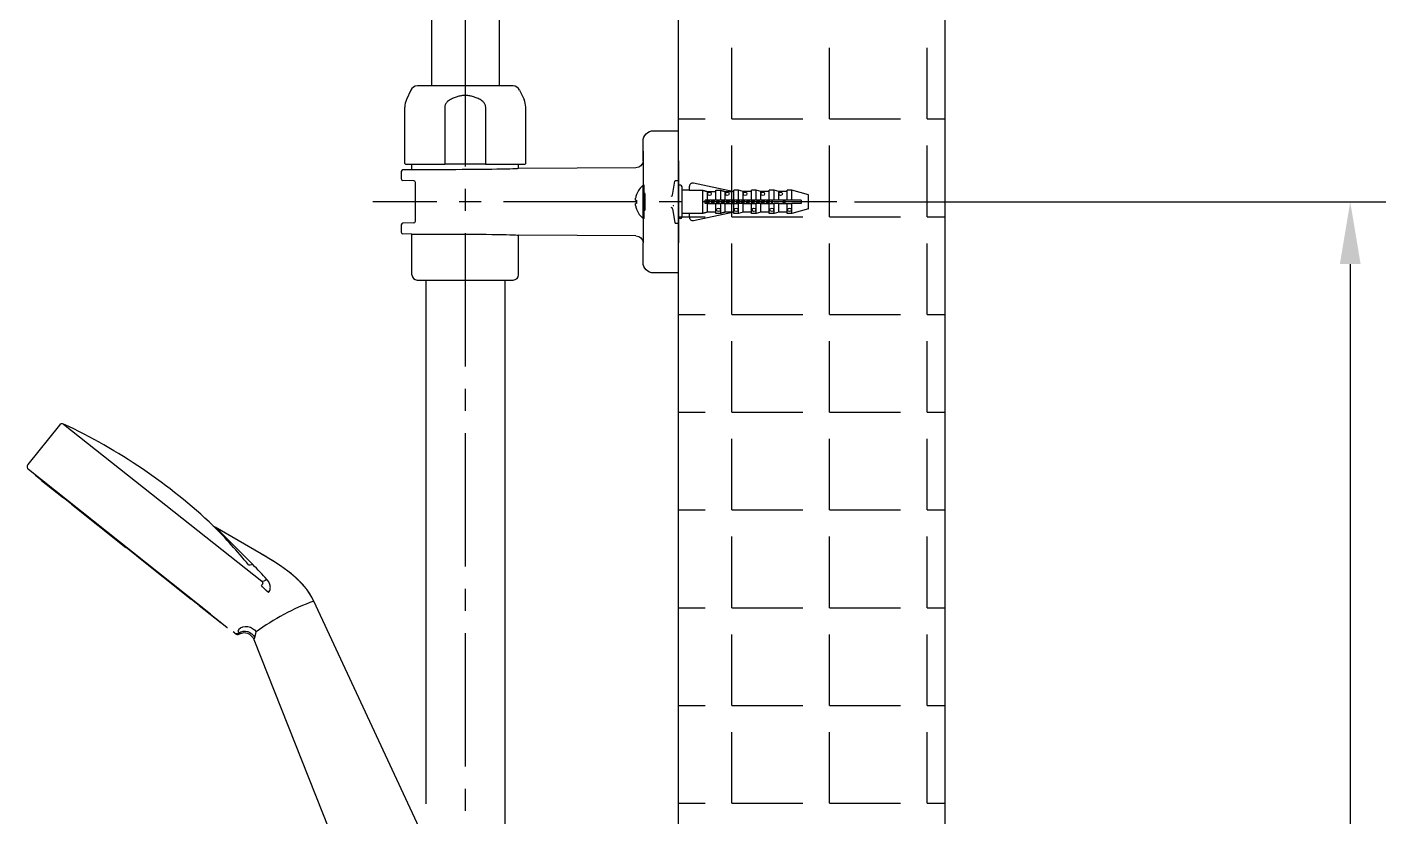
# Model space of a CAD drawing. Header units: millimetres. Extents: x 12827 to 13247, y 6457 to 7051.
# Drawn here: x 13116.8 to 13193.2, y 6700.7 to 6745.1 of the extents above; entities that cross this region are included whole.
import ezdxf

# ---------------------------------------------------------------- set-up
doc = ezdxf.new("R2010")
doc.units = ezdxf.units.MM
doc.header["$LTSCALE"] = 10
doc.linetypes.add('CENTER2', pattern=[1.125, 0.75, -0.125, 0.125, -0.125])
doc.layers.get('0').update_dxf_attribs({"color": 2})
doc.layers.add('AM_VIS', color=7, linetype='Continuous', lineweight=30)
for name, color, linetype in [('CENTER', 1, 'CENTER2'), ('DWG', 7, 'Continuous'), ('HT', 3, 'Continuous'), ('W', 7, 'Continuous')]:
    doc.layers.add(name, color=color, linetype=linetype)

# ---------------------------------------------------------------- blocks, each defined once
blk = doc.blocks.new('A$C42C36E3C')
at = {"layer": 'AM_VIS'}
for p, q in [((205.821, 222.899), (204.055, 220.672)), ((206.063, 222.955), (217.215, 214.106)), ((214.323, 212.268), (204.087, 220.391)), ((215.245, 211.511), (204.498, 220.04)), ((204.818, 219.786), (206.051, 218.808)), ((205.965, 218.901), (213.802, 212.682)), ((206.083, 218.782), (206.053, 218.806)), ((206.053, 218.806), (206.083, 218.782)), ((206.388, 218.54), (206.062, 218.799)), ((206.513, 218.441), (209.567, 216.017)), ((217.175, 215.649), (214.59, 217.152)), ((209.605, 215.987), (209.567, 216.017)), ((210.175, 215.535), (210.137, 215.565)), ((210.175, 215.535), (213.229, 213.111)), ((216.702, 215.053), (216.702, 215.053)), ((213.68, 212.753), (213.355, 213.011)), ((213.689, 212.746), (213.659, 212.77)), ((213.692, 212.744), (214.924, 211.766)), ((229.337, 193.226), (220.133, 212.997)), ((215.67, 211.2), (215.59, 211.263)), ((215.725, 211.156), (215.67, 211.2)), ((224.567, 191.172), (216.772, 210.822))]:
    blk.add_line(p, q, dxfattribs=at)
for centre, radius, start, end in [((205.978, 222.774), 0.2, 64.79271, 141.56471), ((192.205, 193.515), 32.539, 46.79538, 64.79271), ((204.211, 220.548), 0.2, 141.56471, 231.56471), ((204.523, 220.071), 0.04, 171.56459, 231.56471), ((214.893, 217.672), 0.602, 226.81439, 239.79584), ((189.489, 192.743), 34.991, 39.57448, 44.41781), ((126.46, 126.46), 126.46, 44.47165, 45.82055), ((188.793, 187.818), 38.995, 42.59905, 44.29905), ((213.733, 212.86), 0.117, 202.08504, 230.83514), ((224.587, 200.786), 12.997, 110.03926, 126.31347), ((215.27, 211.543), 0.04, 231.56471, 291.56482), ((215.849, 211.313), 0.2, 231.48236, 297.17157), ((216.644, 211.578), 0.825, 199.94485, 207.37195), ((216.214, 210.601), 0.6, 21.63947, 117.16839)]:
    blk.add_arc(centre, radius, start, end, dxfattribs=at)
at = {"layer": 'AM_VIS', "extrusion": (0, 0, -1)}
for centre, major_axis, ratio, start_param, end_param in [((217.676, 214.485), (0.47, 0.372), 0.200223, 2.111983, 3.045642), ((217.616, 213.538), (-0.451, 0.396), 0.107658, 4.676977, 5.85178), ((215.794, 211.356), (0.124, 0.157), 0.981716, 1.823476, 3.141593), ((216.265, 210.727), (-0.571, 0.183), 0.951355, 0.641266, 2.428587)]:
    blk.add_ellipse(centre, major_axis=major_axis, ratio=ratio, start_param=start_param, end_param=end_param, dxfattribs=at)
at = {"layer": 'AM_VIS'}
for points, degree, knots in [([(206.136, 218.759), (206.14, 218.758), (206.144, 218.758), (206.146, 218.757)], 1, [0, 0, 0.0499757, 0.0999514, 0.1367324, 0.1367324]), ([(220.133, 212.997), (220.11, 213.047), (220.085, 213.096), (220.059, 213.146), (220.033, 213.195), (220.005, 213.243), (219.977, 213.292), (219.949, 213.339), (219.919, 213.387), (219.889, 213.434), (219.858, 213.48), (219.826, 213.526), (219.794, 213.572), (219.761, 213.617), (219.727, 213.661), (219.693, 213.705), (219.658, 213.749), (219.623, 213.792), (219.587, 213.835), (219.551, 213.877), (219.506, 213.927), (219.461, 213.977), (219.414, 214.026), (219.367, 214.075), (219.32, 214.123), (219.272, 214.17), (219.223, 214.217), (219.174, 214.263), (219.124, 214.309), (219.073, 214.354), (219.022, 214.398), (218.971, 214.442), (218.919, 214.486), (218.867, 214.529), (218.814, 214.571), (218.761, 214.613), (218.708, 214.654), (218.654, 214.695), (218.584, 214.748), (218.513, 214.8), (218.441, 214.851), (218.37, 214.902), (218.297, 214.952), (218.224, 215.002), (218.151, 215.05), (218.077, 215.099), (218.004, 215.147), (217.929, 215.194), (217.855, 215.241), (217.78, 215.287), (217.705, 215.334), (217.63, 215.379), (217.554, 215.425), (217.478, 215.47), (217.403, 215.515), (217.327, 215.56), (217.251, 215.604), (217.175, 215.649)], 1, [0, 0, 0.27779, 0.555581, 0.833371, 1.111162, 1.388952, 1.666743, 1.944533, 2.222324, 2.500114, 2.777905, 3.055695, 3.333486, 3.611276, 3.889067, 4.166857, 4.444648, 4.722438, 5.000229, 5.278019, 5.615203, 5.952387, 6.289571, 6.626755, 6.963938, 7.301122, 7.638306, 7.97549, 8.312674, 8.649857, 8.987041, 9.324225, 9.661409, 9.998593, 10.335776, 10.67296, 11.010144, 11.347328, 11.787389, 12.227451, 12.667512, 13.107574, 13.547635, 13.987697, 14.427758, 14.86782, 15.307881, 15.747943, 16.188004, 16.628066, 17.068127, 17.508189, 17.94825, 18.388312, 18.828373, 19.268435, 19.708496, 20.148557, 20.148557]), ([(216.702, 215.053), (216.65, 215.032), (216.603, 215.019), (216.563, 215.016), (216.519, 215.012), (216.484, 215.019), (216.46, 215.036)], 3, [0, 0, 0, 0, 0.474693, 0.474693, 0.474693, 1, 1, 1, 1]), ([(217.215, 214.106), (217.222, 214.097), (217.23, 214.087), (217.236, 214.076), (217.242, 214.066), (217.247, 214.056), (217.251, 214.045), (217.255, 214.035), (217.257, 214.024), (217.258, 214.013), (217.258, 214.003), (217.258, 213.994), (217.256, 213.984), (217.253, 213.964), (217.244, 213.945), (217.233, 213.927), (217.221, 213.91), (217.206, 213.893), (217.189, 213.877)], 3, [0, 0, 0, 0, 0.127322, 0.127322, 0.127322, 0.245269, 0.245269, 0.245269, 0.366504, 0.366504, 0.366504, 0.482359, 0.482359, 0.482359, 0.740047, 0.740047, 0.740047, 1, 1, 1, 1]), ([(217.59, 213.476), (217.62, 213.512), (217.643, 213.554), (217.659, 213.598), (217.664, 213.609), (217.667, 213.621), (217.671, 213.633), (217.688, 213.695), (217.693, 213.76), (217.686, 213.823), (217.679, 213.892), (217.658, 213.962), (217.627, 214.026), (217.594, 214.093), (217.549, 214.156), (217.497, 214.213)], 3, [0, 0, 0, 0, 0.170741, 0.170741, 0.170741, 0.215742, 0.215742, 0.215742, 0.454791, 0.454791, 0.454791, 0.720701, 0.720701, 0.720701, 1, 1, 1, 1]), ([(215.94, 211.135), (215.94, 211.135), (215.94, 211.135), (215.94, 211.135), (215.933, 211.151), (215.912, 211.199)], 3, [0.4992119, 0.4992119, 0.4992119, 0.4992119, 0.5, 0.5, 1, 1, 1, 1]), ([(215.914, 211.419), (216.034, 211.539), (216.232, 211.596), (216.616, 211.533), (216.796, 211.415), (216.89, 211.259)], 3, [0, 0, 0, 0, 0.5, 0.5, 0.9999943, 0.9999943, 0.9999943, 0.9999943])]:
    blk.add_open_spline(points, degree=degree, knots=knots, dxfattribs=at)
for points in [[(220.133, 212.997), (219.574, 214.197), (218.32, 214.983), (217.175, 215.649)], [(215.913, 211.419), (215.897, 211.376), (215.883, 211.335), (215.869, 211.297)], [(216.772, 210.822), (216.772, 210.822), (216.789, 210.854), (216.811, 210.944)], [(216.811, 210.944), (216.83, 211.02), (216.857, 211.128), (216.89, 211.259)]]:
    blk.add_open_spline(points, degree=3, dxfattribs=at)

msp = doc.modelspace()

# ---------------------------------------------------------------- linework, layer by layer
msp.add_line((13151.41028, 6738.13178), (13151.41028, 6732.9643))
at = {"layer": 'AM_VIS'}
for p, q in [((13144.10545, 6741.79563), (13138.71511, 6741.79563)), ((13138.35258, 6741.56468), (13138.10397, 6741.03152)), ((13144.46797, 6741.56468), (13144.71659, 6741.03152)), ((13138.01028, 6737.43563), (13138.01028, 6740.60891)), ((13140.26136, 6740.60891), (13140.26136, 6737.43563)), ((13142.55919, 6737.43563), (13142.55919, 6740.60891)), ((13144.81028, 6737.43563), (13144.81028, 6740.60891)), ((13151.41028, 6737.58755), (13151.41028, 6738.67601)), ((13152.01019, 6739.27592), (13153.41028, 6739.27592)), ((13153.41028, 6739.18118), (13153.41028, 6739.27592)), ((13153.41028, 6737.58142), (13153.41028, 6739.18118)), ((13138.41028, 6737.0864), (13137.90853, 6737.07764)), ((13138.05028, 6737.39563), (13140.26835, 6737.39563)), ((13138.41028, 6737.0864), (13138.41028, 6737.39563)), ((13140.53588, 6737.0864), (13138.41028, 6737.0864)), ((13142.55221, 6737.39563), (13140.26835, 6737.39563)), ((13142.55221, 6737.39563), (13144.77028, 6737.39563)), ((13144.41028, 6737.15402), (13144.41028, 6737.39563)), ((13151.01237, 6737.18761), (13144.41028, 6737.15402)), ((13153.41028, 6737.58142), (13153.41028, 6732.97042)), ((13137.81028, 6736.97765), (13137.81028, 6736.57419)), ((13138.51202, 6736.46367), (13137.90853, 6736.47421)), ((13138.61028, 6734.18816), (13138.61028, 6736.36369)), ((13156.44613, 6735.85515), (13154.25186, 6736.32155)), ((13151.04485, 6735.69592), (13151.04485, 6735.68384)), ((13151.47028, 6736.21592), (13151.41259, 6736.21592)), ((13151.41259, 6734.33592), (13151.41259, 6736.21592)), ((13151.47028, 6734.33592), (13151.47028, 6736.21592)), ((13151.50468, 6735.57592), (13151.47028, 6735.57592)), ((13151.49755, 6735.78254), (13151.4801, 6735.78223)), ((13153.51028, 6736.21592), (13153.41028, 6736.21592)), ((13153.61028, 6734.43592), (13153.61028, 6736.11592)), ((13154.01028, 6735.92592), (13153.61028, 6735.92592)), ((13154.01028, 6736.12592), (13154.01028, 6735.92523)), ((13154.01028, 6735.92523), (13154.77726, 6735.92523)), ((13154.77726, 6734.62662), (13154.77726, 6735.92523)), ((13155.03851, 6735.85515), (13155.51028, 6735.85515)), ((13155.03851, 6735.37592), (13155.03851, 6735.85515)), ((13155.51028, 6735.92523), (13155.77726, 6735.92523)), ((13155.51028, 6735.37592), (13155.51028, 6735.92523)), ((13155.77726, 6735.37592), (13155.77726, 6735.92523)), ((13156.03851, 6735.85515), (13156.44613, 6735.85515)), ((13156.03851, 6735.37592), (13156.03851, 6735.85515)), ((13156.51028, 6735.85592), (13156.44247, 6735.85592)), ((13156.77726, 6735.92592), (13156.51028, 6735.92592)), ((13156.51028, 6735.37592), (13156.51028, 6735.92592)), ((13157.03851, 6735.85592), (13156.77726, 6735.92592)), ((13156.77726, 6735.37592), (13156.77726, 6735.92592)), ((13157.51028, 6735.85592), (13157.03851, 6735.85592)), ((13157.03851, 6735.37592), (13157.03851, 6735.85592)), ((13157.77726, 6735.92592), (13157.51028, 6735.92592)), ((13157.51028, 6735.37592), (13157.51028, 6735.92592)), ((13158.03851, 6735.85592), (13157.77726, 6735.92592)), ((13157.77726, 6735.37592), (13157.77726, 6735.92592)), ((13158.51028, 6735.85592), (13158.03851, 6735.85592)), ((13158.03851, 6735.37592), (13158.03851, 6735.85592)), ((13158.77726, 6735.92592), (13158.51028, 6735.92592)), ((13158.51028, 6735.37592), (13158.51028, 6735.92592)), ((13159.03851, 6735.85592), (13158.77726, 6735.92592)), ((13158.77726, 6735.37592), (13158.77726, 6735.92592)), ((13159.51028, 6735.85592), (13159.03851, 6735.85592)), ((13159.03851, 6735.37592), (13159.03851, 6735.85592)), ((13159.77726, 6735.92592), (13159.51028, 6735.92592)), ((13159.51028, 6735.37592), (13159.51028, 6735.92592)), ((13160.71028, 6735.67592), (13159.77726, 6735.92592)), ((13159.77726, 6735.37592), (13159.77726, 6735.92592)), ((13160.71028, 6734.87592), (13160.71028, 6735.67592)), ((13150.99094, 6735.37592), (13151.04485, 6735.37592)), ((13151.04485, 6735.17592), (13150.99094, 6735.17592)), ((13151.04485, 6735.37592), (13151.04485, 6735.17592)), ((13151.04485, 6734.868), (13151.04485, 6734.85592)), ((13151.50468, 6734.97592), (13151.47028, 6734.97592)), ((13151.4801, 6734.76961), (13151.49755, 6734.76931)), ((13155.03851, 6735.37592), (13154.91028, 6735.37592)), ((13154.91028, 6735.17592), (13154.91028, 6735.37592)), ((13155.03851, 6735.17592), (13154.91028, 6735.17592)), ((13155.51028, 6735.37592), (13155.03851, 6735.37592)), ((13155.03851, 6735.17592), (13155.51028, 6735.17592)), ((13155.03851, 6734.6967), (13155.03851, 6735.17592)), ((13155.77726, 6735.37592), (13155.51028, 6735.37592)), ((13155.51028, 6735.17592), (13155.77726, 6735.17592)), ((13155.51028, 6734.62662), (13155.51028, 6735.17592)), ((13156.03851, 6735.37592), (13155.77726, 6735.37592)), ((13156.03851, 6735.17592), (13155.77726, 6735.17592)), ((13155.77726, 6734.62662), (13155.77726, 6735.17592)), ((13156.51028, 6735.37592), (13156.03851, 6735.37592)), ((13156.03851, 6735.17592), (13156.51028, 6735.17592)), ((13156.03851, 6734.6967), (13156.03851, 6735.17592)), ((13156.77726, 6735.37592), (13156.51028, 6735.37592)), ((13156.51028, 6735.17592), (13156.77726, 6735.17592)), ((13156.51028, 6734.62592), (13156.51028, 6735.17592)), ((13157.03851, 6735.37592), (13156.77726, 6735.37592)), ((13157.03851, 6735.17592), (13156.77726, 6735.17592)), ((13156.77726, 6734.62592), (13156.77726, 6735.17592)), ((13157.51028, 6735.37592), (13157.03851, 6735.37592)), ((13157.03851, 6735.17592), (13157.51028, 6735.17592)), ((13157.03851, 6734.69592), (13157.03851, 6735.17592)), ((13157.77726, 6735.37592), (13157.51028, 6735.37592)), ((13157.51028, 6735.17592), (13157.77726, 6735.17592)), ((13157.51028, 6734.62592), (13157.51028, 6735.17592)), ((13158.03851, 6735.37592), (13157.77726, 6735.37592)), ((13158.03851, 6735.17592), (13157.77726, 6735.17592)), ((13157.77726, 6734.62592), (13157.77726, 6735.17592)), ((13158.51028, 6735.37592), (13158.03851, 6735.37592)), ((13158.03851, 6735.17592), (13158.51028, 6735.17592)), ((13158.03851, 6734.69592), (13158.03851, 6735.17592)), ((13158.77726, 6735.37592), (13158.51028, 6735.37592)), ((13158.51028, 6735.17592), (13158.77726, 6735.17592)), ((13158.51028, 6734.62592), (13158.51028, 6735.17592)), ((13159.03851, 6735.37592), (13158.77726, 6735.37592)), ((13159.03851, 6735.17592), (13158.77726, 6735.17592)), ((13158.77726, 6734.62592), (13158.77726, 6735.17592)), ((13159.51028, 6735.37592), (13159.03851, 6735.37592)), ((13159.03851, 6735.17592), (13159.51028, 6735.17592)), ((13159.03851, 6734.69592), (13159.03851, 6735.17592)), ((13159.47028, 6735.27592), (13159.22886, 6735.37592)), ((13159.47028, 6735.27592), (13159.22886, 6735.17592)), ((13159.77726, 6735.37592), (13159.51028, 6735.37592)), ((13159.51028, 6735.17592), (13159.77726, 6735.17592)), ((13159.51028, 6734.62592), (13159.51028, 6735.17592)), ((13160.31028, 6735.37592), (13159.77726, 6735.37592)), ((13160.31028, 6735.17592), (13159.77726, 6735.17592)), ((13159.77726, 6734.62592), (13159.77726, 6735.17592)), ((13160.71028, 6734.87592), (13159.77726, 6734.62592)), ((13160.31028, 6735.37592), (13160.31028, 6735.17592)), ((13138.51202, 6734.08817), (13137.90853, 6734.07764)), ((13151.47028, 6734.33592), (13151.41259, 6734.33592)), ((13153.51028, 6734.33592), (13153.41028, 6734.33592)), ((13154.01028, 6734.62592), (13153.61028, 6734.62592)), ((13154.01028, 6734.62662), (13154.01028, 6734.42592)), ((13154.77726, 6734.62662), (13154.01028, 6734.62662)), ((13154.25186, 6734.23029), (13156.44613, 6734.6967)), ((13155.51028, 6734.6967), (13155.03851, 6734.6967)), ((13155.77726, 6734.62662), (13155.51028, 6734.62662)), ((13156.44613, 6734.6967), (13156.03851, 6734.6967)), ((13156.51028, 6734.69592), (13156.44247, 6734.69592)), ((13156.77726, 6734.62592), (13156.51028, 6734.62592)), ((13157.03851, 6734.69592), (13156.77726, 6734.62592)), ((13157.51028, 6734.69592), (13157.03851, 6734.69592)), ((13157.77726, 6734.62592), (13157.51028, 6734.62592)), ((13158.03851, 6734.69592), (13157.77726, 6734.62592)), ((13158.51028, 6734.69592), (13158.03851, 6734.69592)), ((13158.77726, 6734.62592), (13158.51028, 6734.62592)), ((13159.03851, 6734.69592), (13158.77726, 6734.62592)), ((13159.51028, 6734.69592), (13159.03851, 6734.69592)), ((13159.77726, 6734.62592), (13159.51028, 6734.62592)), ((13137.81028, 6733.97765), (13137.81028, 6733.57419)), ((13138.41028, 6733.46545), (13137.90853, 6733.47421)), ((13138.41028, 6731.17592), (13138.41028, 6733.46545)), ((13138.41028, 6733.46545), (13140.53588, 6733.46545)), ((13151.01237, 6733.36423), (13144.41028, 6733.39782)), ((13144.41028, 6731.17592), (13144.41028, 6733.39782)), ((13151.41028, 6731.87583), (13151.41028, 6732.9643)), ((13153.41028, 6731.37067), (13153.41028, 6732.97042)), ((13153.41028, 6731.27592), (13152.01019, 6731.27592)), ((13153.41028, 6731.27592), (13153.41028, 6731.37067)), ((13138.71028, 6730.87592), (13144.11028, 6730.87592))]:
    msp.add_line(p, q, dxfattribs=at)
for centre in [(13155.15028, 6735.72592), (13156.15028, 6735.72592), (13157.15028, 6735.72592), (13158.15028, 6735.72592), (13159.15028, 6735.72592), (13155.65028, 6734.82592), (13156.65028, 6734.82592), (13157.65028, 6734.82592), (13158.65028, 6734.82592), (13159.65028, 6734.82592)]:
    msp.add_circle(centre, 0.1, dxfattribs=at)
for centre, radius, start, end in [((13138.71511, 6741.39563), 0.4, 90, 155), ((13144.10545, 6741.39563), 0.4, 25, 90), ((13139.01028, 6740.60891), 1, 155, 180), ((13143.81028, 6740.60891), 1, 0, 25), ((13137.91028, 6736.97765), 0.1, 91, 180), ((13138.05028, 6737.43563), 0.04, 180, 270), ((13144.77028, 6737.43563), 0.04, 270, 0), ((13137.91028, 6736.57419), 0.1, 180, 269), ((13138.51028, 6736.36369), 0.1, 0, 89), ((13154.21028, 6736.12592), 0.2, 78, 180), ((13152.19028, 6735.27592), 1.21589, 160.3976108, 170.5325118), ((13152.19028, 6735.27592), 1.22, 129.6019271, 159.86323), ((13153.51028, 6736.11592), 0.1, 0, 90), ((13152.19028, 6735.27592), 1.21589, 189.4674882, 199.6023892), ((13152.19028, 6735.27592), 1.22, 200.13677, 230.3980729), ((13137.91028, 6733.97765), 0.1, 91, 180), ((13138.51028, 6734.18816), 0.1, 271, 0), ((13153.51028, 6734.43592), 0.1, 270, 0), ((13154.21028, 6734.42592), 0.2, 180, 282), ((13137.91028, 6733.57419), 0.1, 180, 269), ((13138.71028, 6731.17592), 0.3, 180, 270), ((13144.11028, 6731.17592), 0.3, 270, 0)]:
    msp.add_arc(centre, radius, start, end, dxfattribs=at)
at = {"layer": 'AM_VIS', "extrusion": (0, 0, -1)}
for centre, major_axis, ratio, start_param, end_param in [((13152.01037, 6738.67583), (-0.42439, 0.42439), 0.99969546, 5.49793944, 7.06843118), ((13141.41028, 6737.13876), (3, 0.01527), 0.01669676, 0.00008497, 1.86663974), ((13151.01022, 6737.58766), (0.28987, -0.27581), 0.99970987, 5.52278286, 7.0882018), ((13151.4801, 6735.27592), (0, 0.50631), 0.01745507, 5.34657747, 6.28288063), ((13151.49756, 6735.27592), (0, 0.50661), 0.01745507, 6.28288063, 9.42508264), ((13151.4801, 6735.27592), (0, 0.50631), 0.01745507, 3.14189733, 4.07820049), ((13141.41028, 6733.41308), (-3, 0.01527), 0.01669676, 1.27495291, 3.14150768), ((13151.01022, 6732.96418), (0.28987, 0.27581), 0.99970987, 5.47816881, 7.04358775), ((13152.01037, 6731.87601), (-0.42439, -0.42439), 0.99969546, 5.49793944, 7.06843118)]:
    msp.add_ellipse(centre, major_axis=major_axis, ratio=ratio, start_param=start_param, end_param=end_param, dxfattribs=at)
at = {"layer": 'AM_VIS'}
for points, knots in [([(13140.57861, 6741.03152), (13140.5777, 6741.03103), (13140.57679, 6741.03054), (13140.54083, 6741.011), (13140.50355, 6740.98792), (13140.43377, 6740.93569), (13140.40131, 6740.90645), (13140.35721, 6740.85764), (13140.3396, 6740.83531), (13140.30899, 6740.78777), (13140.29604, 6740.76253), (13140.2789, 6740.71905), (13140.27221, 6740.69717), (13140.26343, 6740.65252), (13140.26136, 6740.62975), (13140.26136, 6740.60891)], [17.43239891, 17.43239891, 17.43239891, 17.43239891, 17.44793282, 17.44793282, 18.04630317, 18.04630317, 18.64467353, 18.64467353, 19.03304645, 19.03304645, 19.42141938, 19.42141938, 19.73415166, 19.73415166, 20.04688394, 20.04688394, 20.04688394, 20.04688394]), ([(13142.55919, 6740.60891), (13142.55919, 6740.62975), (13142.55712, 6740.65252), (13142.54835, 6740.69717), (13142.54166, 6740.71905), (13142.52451, 6740.76253), (13142.51157, 6740.78777), (13142.48096, 6740.83531), (13142.46334, 6740.85764), (13142.41925, 6740.90645), (13142.38679, 6740.93569), (13142.317, 6740.98792), (13142.27973, 6741.011), (13142.24377, 6741.03054), (13142.24286, 6741.03103), (13142.24195, 6741.03152)], [6.68229465, 6.68229465, 6.68229465, 6.68229465, 6.99502693, 6.99502693, 7.3077592, 7.3077592, 7.69613213, 7.69613213, 8.08450506, 8.08450506, 8.68287541, 8.68287541, 9.28124576, 9.28124576, 9.29677967, 9.29677967, 9.29677967, 9.29677967]), ([(13140.26136, 6737.43563), (13140.26136, 6737.43049), (13140.26154, 6737.42541), (13140.26221, 6737.41587), (13140.2627, 6737.41151), (13140.26396, 6737.40406), (13140.26471, 6737.40107), (13140.26598, 6737.39789), (13140.26644, 6737.39705), (13140.26737, 6737.39593), (13140.26785, 6737.39564), (13140.26833, 6737.39563), (13140.26834, 6737.39563), (13140.26835, 6737.39563)], [0, 0, 0, 0, 0.077043497, 0.077043497, 0.15468615, 0.15468615, 0.233532949, 0.233532949, 0.275052783, 0.275052783, 0.316623042, 0.316623042, 0.317265118, 0.317265118, 0.317265118, 0.317265118]), ([(13142.55221, 6737.39563), (13142.55221, 6737.39563), (13142.55222, 6737.39563), (13142.55271, 6737.39564), (13142.55318, 6737.39593), (13142.55412, 6737.39705), (13142.55457, 6737.39789), (13142.55584, 6737.40107), (13142.5566, 6737.40406), (13142.55785, 6737.41151), (13142.55835, 6737.41587), (13142.55902, 6737.42541), (13142.55919, 6737.43049), (13142.55919, 6737.43563)], [-0.000642429, -0.000642429, -0.000642429, -0.000642429, 0, 0, 0.041593111, 0.041593111, 0.083135771, 0.083135771, 0.162025914, 0.162025914, 0.23971125, 0.23971125, 0.3167971, 0.3167971, 0.3167971, 0.3167971]), ([(13150.99094, 6735.37592), (13150.98887, 6735.37592), (13150.98706, 6735.3784), (13150.98465, 6735.38858), (13150.98406, 6735.39628), (13150.98406, 6735.41414), (13150.98465, 6735.42544), (13150.98706, 6735.4501), (13150.98887, 6735.46347), (13150.99094, 6735.47592)], [1.528236988, 1.528236988, 1.528236988, 1.528236988, 1.717667054, 1.717667054, 1.90709712, 1.90709712, 2.096527186, 2.096527186, 2.285957252, 2.285957252, 2.285957252, 2.285957252]), ([(13150.99094, 6735.07592), (13150.98887, 6735.08838), (13150.98706, 6735.10174), (13150.98465, 6735.1264), (13150.98406, 6735.1377), (13150.98406, 6735.15556), (13150.98465, 6735.16327), (13150.98706, 6735.17345), (13150.98887, 6735.17592), (13150.99094, 6735.17592)], [-0.757720264, -0.757720264, -0.757720264, -0.757720264, -0.568290198, -0.568290198, -0.378860132, -0.378860132, -0.189430066, -0.189430066, 0, 0, 0, 0]), ([(13154.98002, 6735.17592), (13154.98445, 6735.20381), (13154.99461, 6735.27124), (13155.00478, 6735.33971), (13155.01053, 6735.37592)], [78.19997943, 78.19997943, 78.19997943, 78.19997943, 78.495533645, 78.879653249, 78.879653249, 78.879653249, 78.879653249]), ([(13155.04167, 6735.17592), (13155.04663, 6735.21868), (13155.05419, 6735.28673), (13155.06175, 6735.35344), (13155.06435, 6735.37592)], [78.287136085, 78.287136085, 78.287136085, 78.287136085, 78.618356156, 78.792496595, 78.792496595, 78.792496595, 78.792496595]), ([(13155.06167, 6735.17592), (13155.06772, 6735.22816), (13155.07529, 6735.29684), (13155.08285, 6735.3629), (13155.08435, 6735.37592)], [78.287136085, 78.287136085, 78.287136085, 78.287136085, 78.691739482, 78.792496595, 78.792496595, 78.792496595, 78.792496595]), ([(13155.11549, 6735.17592), (13155.11992, 6735.20381), (13155.13008, 6735.27124), (13155.14025, 6735.33971), (13155.146, 6735.37592)], [78.19997943, 78.19997943, 78.19997943, 78.19997943, 78.495533645, 78.879653249, 78.879653249, 78.879653249, 78.879653249]), ([(13155.26202, 6735.17592), (13155.26553, 6735.19806), (13155.2757, 6735.26478), (13155.28587, 6735.33397), (13155.29253, 6735.37592)], [84.483164737, 84.483164737, 84.483164737, 84.483164737, 84.717740581, 85.162838556, 85.162838556, 85.162838556, 85.162838556]), ([(13155.32367, 6735.17592), (13155.32389, 6735.17781), (13155.32936, 6735.22509), (13155.33692, 6735.29338), (13155.34426, 6735.35787), (13155.34635, 6735.37592)], [84.570321392, 84.570321392, 84.570321392, 84.570321392, 84.584927829, 84.935902633, 85.075681902, 85.075681902, 85.075681902, 85.075681902]), ([(13155.34367, 6735.17592), (13155.34905, 6735.2223), (13155.35661, 6735.29059), (13155.36417, 6735.35703), (13155.36635, 6735.37592)], [84.570321392, 84.570321392, 84.570321392, 84.570321392, 84.929499319, 85.075681902, 85.075681902, 85.075681902, 85.075681902]), ([(13155.39749, 6735.17592), (13155.401, 6735.19806), (13155.41117, 6735.26478), (13155.42134, 6735.33397), (13155.428, 6735.37592)], [84.483164737, 84.483164737, 84.483164737, 84.483164737, 84.71774058, 85.162838556, 85.162838556, 85.162838556, 85.162838556]), ([(13155.54402, 6735.17592), (13155.54662, 6735.19231), (13155.55638, 6735.25566), (13155.56655, 6735.32541), (13155.57412, 6735.37334), (13155.57453, 6735.37592)], [90.766350045, 90.766350045, 90.766350045, 90.766350045, 90.939947516, 91.418578819, 91.446023864, 91.446023864, 91.446023864, 91.446023864]), ([(13155.60567, 6735.17592), (13155.6064, 6735.18225), (13155.61239, 6735.2342), (13155.61995, 6735.3026), (13155.62678, 6735.36231), (13155.62835, 6735.37592)], [90.853506699, 90.853506699, 90.853506699, 90.853506699, 90.902474305, 91.25344911, 91.358867209, 91.358867209, 91.358867209, 91.358867209]), ([(13155.62567, 6735.17592), (13155.63037, 6735.21644), (13155.63793, 6735.28433), (13155.64549, 6735.35117), (13155.64835, 6735.37592)], [90.853506699, 90.853506699, 90.853506699, 90.853506699, 91.167259156, 91.358867209, 91.358867209, 91.358867209, 91.358867209]), ([(13155.67949, 6735.17592), (13155.68209, 6735.19231), (13155.69185, 6735.25566), (13155.70202, 6735.32541), (13155.70959, 6735.37334), (13155.71, 6735.37592)], [90.766350045, 90.766350045, 90.766350045, 90.766350045, 90.939947516, 91.418578818, 91.446023864, 91.446023864, 91.446023864, 91.446023864]), ([(13155.82602, 6735.17592), (13155.82771, 6735.18656), (13155.83656, 6735.24338), (13155.84672, 6735.31332), (13155.85521, 6735.36759), (13155.85653, 6735.37592)], [97.049535352, 97.049535352, 97.049535352, 97.049535352, 97.162154451, 97.640785754, 97.729209171, 97.729209171, 97.729209171, 97.729209171]), ([(13155.88767, 6735.17592), (13155.88892, 6735.18668), (13155.89542, 6735.24335), (13155.90298, 6735.31177), (13155.90929, 6735.36675), (13155.91035, 6735.37592)], [97.136692006, 97.136692006, 97.136692006, 97.136692006, 97.220020782, 97.570995587, 97.642052516, 97.642052516, 97.642052516, 97.642052516]), ([(13155.90767, 6735.17592), (13155.91169, 6735.21058), (13155.91925, 6735.27808), (13155.92681, 6735.3453), (13155.93035, 6735.37592)], [97.136692006, 97.136692006, 97.136692006, 97.136692006, 97.405018993, 97.642052516, 97.642052516, 97.642052516, 97.642052516]), ([(13155.96149, 6735.17592), (13155.96318, 6735.18656), (13155.97203, 6735.24338), (13155.98219, 6735.31332), (13155.99068, 6735.36759), (13155.992, 6735.37592)], [97.049535352, 97.049535352, 97.049535352, 97.049535352, 97.162154451, 97.640785754, 97.729209171, 97.729209171, 97.729209171, 97.729209171]), ([(13156.10802, 6735.17592), (13156.1088, 6735.1808), (13156.11673, 6735.23123), (13156.1269, 6735.30109), (13156.13629, 6735.36183), (13156.13853, 6735.37592)], [103.332720659, 103.332720659, 103.332720659, 103.332720659, 103.384361386, 103.862992689, 104.012394478, 104.012394478, 104.012394478, 104.012394478]), ([(13156.16967, 6735.17592), (13156.17143, 6735.19112), (13156.17844, 6735.25253), (13156.186, 6735.3209), (13156.1918, 6735.37118), (13156.19235, 6735.37592)], [103.419877313, 103.419877313, 103.419877313, 103.419877313, 103.537567259, 103.888542063, 103.925237824, 103.925237824, 103.925237824, 103.925237824]), ([(13156.18967, 6735.17592), (13156.19301, 6735.20472), (13156.20057, 6735.27182), (13156.20813, 6735.33944), (13156.21235, 6735.37592)], [103.419877313, 103.419877313, 103.419877313, 103.419877313, 103.64277883, 103.925237824, 103.925237824, 103.925237824, 103.925237824]), ([(13156.24349, 6735.17592), (13156.24427, 6735.1808), (13156.2522, 6735.23123), (13156.26237, 6735.30109), (13156.27176, 6735.36183), (13156.274, 6735.37592)], [103.332720659, 103.332720659, 103.332720659, 103.332720659, 103.384361386, 103.862992689, 104.012394478, 104.012394478, 104.012394478, 104.012394478]), ([(13156.39002, 6735.17592), (13156.39705, 6735.22017), (13156.40721, 6735.28964), (13156.41738, 6735.35608), (13156.42053, 6735.37592)], [109.615905966, 109.615905966, 109.615905966, 109.615905966, 110.085199624, 110.295579785, 110.295579785, 110.295579785, 110.295579785]), ([(13156.45167, 6735.17592), (13156.45395, 6735.19556), (13156.46147, 6735.26176), (13156.46903, 6735.33), (13156.47432, 6735.37562), (13156.47435, 6735.37592)], [109.703062621, 109.703062621, 109.703062621, 109.703062621, 109.855113736, 110.20608854, 110.208423131, 110.208423131, 110.208423131, 110.208423131]), ([(13156.47167, 6735.17592), (13156.47433, 6735.19885), (13156.48189, 6735.26556), (13156.48945, 6735.33358), (13156.49435, 6735.37592)], [109.703062621, 109.703062621, 109.703062621, 109.703062621, 109.880538667, 110.208423131, 110.208423131, 110.208423131, 110.208423131]), ([(13156.52549, 6735.17592), (13156.53252, 6735.22017), (13156.54268, 6735.28964), (13156.55285, 6735.35608), (13156.556, 6735.37592)], [109.615905966, 109.615905966, 109.615905966, 109.615905966, 110.085199624, 110.295579785, 110.295579785, 110.295579785, 110.295579785]), ([(13156.67202, 6735.17592), (13156.67813, 6735.21443), (13156.6883, 6735.28319), (13156.69847, 6735.35033), (13156.70253, 6735.37592)], [115.899091273, 115.899091273, 115.899091273, 115.899091273, 116.30740656, 116.578765092, 116.578765092, 116.578765092, 116.578765092]), ([(13156.73367, 6735.17592), (13156.73646, 6735.19999), (13156.74402, 6735.2668), (13156.75158, 6735.33475), (13156.75635, 6735.37592)], [115.986247928, 115.986247928, 115.986247928, 115.986247928, 116.172660213, 116.491608438, 116.491608438, 116.491608438, 116.491608438]), ([(13156.75367, 6735.17592), (13156.75565, 6735.19298), (13156.76321, 6735.25931), (13156.77077, 6735.32772), (13156.77635, 6735.37592)], [115.986247928, 115.986247928, 115.986247928, 115.986247928, 116.118298504, 116.491608438, 116.491608438, 116.491608438, 116.491608438]), ([(13156.80749, 6735.17592), (13156.8136, 6735.21443), (13156.82377, 6735.28319), (13156.83394, 6735.35033), (13156.838, 6735.37592)], [115.899091273, 115.899091273, 115.899091273, 115.899091273, 116.307406559, 116.578765092, 116.578765092, 116.578765092, 116.578765092]), ([(13156.95402, 6735.17592), (13156.95922, 6735.20869), (13156.96939, 6735.27673), (13156.97956, 6735.34458), (13156.98453, 6735.37592)], [122.182276581, 122.182276581, 122.182276581, 122.182276581, 122.529613495, 122.861950399, 122.861950399, 122.861950399, 122.861950399]), ([(13157.01567, 6735.17592), (13157.01897, 6735.20443), (13157.02653, 6735.27153), (13157.0341, 6735.33918), (13157.03835, 6735.37592)], [122.269433235, 122.269433235, 122.269433235, 122.269433235, 122.49020669, 122.774793745, 122.774793745, 122.774793745, 122.774793745]), ([(13157.03567, 6735.17592), (13157.03697, 6735.18712), (13157.04453, 6735.25306), (13157.05209, 6735.32187), (13157.05835, 6735.37592)], [122.269433235, 122.269433235, 122.269433235, 122.269433235, 122.356058341, 122.774793745, 122.774793745, 122.774793745, 122.774793745]), ([(13157.08949, 6735.17592), (13157.09469, 6735.20869), (13157.10486, 6735.27673), (13157.11503, 6735.34458), (13157.12, 6735.37592)], [122.182276581, 122.182276581, 122.182276581, 122.182276581, 122.529613495, 122.861950399, 122.861950399, 122.861950399, 122.861950399]), ([(13157.23602, 6735.17592), (13157.24031, 6735.20295), (13157.25048, 6735.27027), (13157.26065, 6735.33884), (13157.26653, 6735.37592)], [128.465461888, 128.465461888, 128.465461888, 128.465461888, 128.75182043, 129.145135707, 129.145135707, 129.145135707, 129.145135707]), ([(13157.29767, 6735.17592), (13157.30149, 6735.20886), (13157.30905, 6735.27626), (13157.31661, 6735.34361), (13157.32035, 6735.37592)], [128.552618542, 128.552618542, 128.552618542, 128.552618542, 128.807753166, 129.057979052, 129.057979052, 129.057979052, 129.057979052]), ([(13157.31767, 6735.17592), (13157.31829, 6735.18125), (13157.32585, 6735.24681), (13157.33341, 6735.31601), (13157.34035, 6735.37592)], [128.552618542, 128.552618542, 128.552618542, 128.552618542, 128.593818178, 129.057979052, 129.057979052, 129.057979052, 129.057979052]), ([(13157.37149, 6735.17592), (13157.37578, 6735.20295), (13157.38595, 6735.27027), (13157.39612, 6735.33884), (13157.402, 6735.37592)], [128.465461888, 128.465461888, 128.465461888, 128.465461888, 128.75182043, 129.145135707, 129.145135707, 129.145135707, 129.145135707]), ([(13157.51802, 6735.17592), (13157.5214, 6735.1972), (13157.53156, 6735.26381), (13157.54173, 6735.33311), (13157.54853, 6735.37592)], [134.748647195, 134.748647195, 134.748647195, 134.748647195, 134.974027366, 135.428321014, 135.428321014, 135.428321014, 135.428321014]), ([(13157.57967, 6735.17592), (13157.584, 6735.2133), (13157.59156, 6735.28099), (13157.59912, 6735.34805), (13157.60235, 6735.37592)], [134.835803849, 134.835803849, 134.835803849, 134.835803849, 135.125299643, 135.34116436, 135.34116436, 135.34116436, 135.34116436]), ([(13157.59967, 6735.17592), (13157.60679, 6735.2373), (13157.61435, 6735.30661), (13157.62191, 6735.37208), (13157.62235, 6735.37592)], [134.835803849, 134.835803849, 134.835803849, 134.835803849, 135.311405695, 135.34116436, 135.34116436, 135.34116436, 135.34116436]), ([(13157.65349, 6735.17592), (13157.65687, 6735.1972), (13157.66704, 6735.26381), (13157.6772, 6735.33311), (13157.684, 6735.37592)], [134.748647195, 134.748647195, 134.748647195, 134.748647195, 134.974027365, 135.428321014, 135.428321014, 135.428321014, 135.428321014]), ([(13157.80002, 6735.17592), (13157.80248, 6735.19144), (13157.8121, 6735.2538), (13157.82227, 6735.3236), (13157.82998, 6735.37247), (13157.83053, 6735.37592)], [141.031832502, 141.031832502, 141.031832502, 141.031832502, 141.196234301, 141.674865604, 141.711506321, 141.711506321, 141.711506321, 141.711506321]), ([(13157.86167, 6735.17592), (13157.86652, 6735.21773), (13157.87408, 6735.28572), (13157.88164, 6735.35249), (13157.88435, 6735.37592)], [141.118989156, 141.118989156, 141.118989156, 141.118989156, 141.44284612, 141.624349667, 141.624349667, 141.624349667, 141.624349667]), ([(13157.88167, 6735.17592), (13157.88811, 6735.23145), (13157.89567, 6735.30036), (13157.90323, 6735.36621), (13157.90435, 6735.37592)], [141.118989156, 141.118989156, 141.118989156, 141.118989156, 141.549165532, 141.624349667, 141.624349667, 141.624349667, 141.624349667]), ([(13157.93549, 6735.17592), (13157.93795, 6735.19144), (13157.94757, 6735.2538), (13157.95774, 6735.3236), (13157.96545, 6735.37247), (13157.966, 6735.37592)], [141.031832502, 141.031832502, 141.031832502, 141.031832502, 141.196234301, 141.674865603, 141.711506321, 141.711506321, 141.711506321, 141.711506321]), ([(13158.08202, 6735.17592), (13158.08357, 6735.18569), (13158.09228, 6735.24154), (13158.10245, 6735.31148), (13158.11107, 6735.36672), (13158.11253, 6735.37592)], [147.315017809, 147.315017809, 147.315017809, 147.315017809, 147.418441236, 147.897072539, 147.994691628, 147.994691628, 147.994691628, 147.994691628]), ([(13158.14367, 6735.17592), (13158.14378, 6735.17686), (13158.14914, 6735.22314), (13158.1567, 6735.2914), (13158.16415, 6735.35692), (13158.16635, 6735.37592)], [147.402174464, 147.402174464, 147.402174464, 147.402174464, 147.409417793, 147.760392597, 147.907534974, 147.907534974, 147.907534974, 147.907534974]), ([(13158.16367, 6735.17592), (13158.16943, 6735.2256), (13158.17699, 6735.29411), (13158.18455, 6735.36034), (13158.18635, 6735.37592)], [147.402174464, 147.402174464, 147.402174464, 147.402174464, 147.786925369, 147.907534974, 147.907534974, 147.907534974, 147.907534974]), ([(13158.21749, 6735.17592), (13158.21904, 6735.18569), (13158.22775, 6735.24154), (13158.23792, 6735.31148), (13158.24654, 6735.36672), (13158.248, 6735.37592)], [147.315017809, 147.315017809, 147.315017809, 147.315017809, 147.418441236, 147.897072539, 147.994691628, 147.994691628, 147.994691628, 147.994691628]), ([(13158.36402, 6735.17592), (13158.36466, 6735.17994), (13158.37246, 6735.22941), (13158.38262, 6735.29923), (13158.39216, 6735.36096), (13158.39453, 6735.37592)], [153.598203116, 153.598203116, 153.598203116, 153.598203116, 153.640648172, 154.119279474, 154.277876935, 154.277876935, 154.277876935, 154.277876935]), ([(13158.42567, 6735.17592), (13158.42629, 6735.18129), (13158.43217, 6735.23224), (13158.43973, 6735.30063), (13158.44667, 6735.36136), (13158.44835, 6735.37592)], [153.685359771, 153.685359771, 153.685359771, 153.685359771, 153.726964269, 154.077939074, 154.190720281, 154.190720281, 154.190720281, 154.190720281]), ([(13158.44567, 6735.17592), (13158.45075, 6735.21974), (13158.45831, 6735.28786), (13158.46587, 6735.35447), (13158.46835, 6735.37592)], [153.685359771, 153.685359771, 153.685359771, 153.685359771, 154.024685206, 154.190720281, 154.190720281, 154.190720281, 154.190720281]), ([(13158.49949, 6735.17592), (13158.50013, 6735.17994), (13158.50793, 6735.22941), (13158.51809, 6735.29923), (13158.52763, 6735.36096), (13158.53, 6735.37592)], [153.598203116, 153.598203116, 153.598203116, 153.598203116, 153.640648171, 154.119279474, 154.277876935, 154.277876935, 154.277876935, 154.277876935]), ([(13158.64602, 6735.17592), (13158.65291, 6735.2193), (13158.66308, 6735.28867), (13158.67324, 6735.35521), (13158.67653, 6735.37592)], [159.881388424, 159.881388424, 159.881388424, 159.881388424, 160.34148641, 160.561062243, 160.561062243, 160.561062243, 160.561062243]), ([(13158.68901, 6735.37592), (13158.68886, 6735.37463), (13158.6887, 6735.37334), (13158.68377, 6735.33185), (13158.67908, 6735.28917), (13158.67176, 6735.22256), (13158.66917, 6735.19892), (13158.66658, 6735.17592)], [-9.31421254, -9.31421254, -9.31421254, -9.31421254, -9.29328932, -9.29328932, -8.6451818, -8.6451818, -8.28299986, -8.28299986, -8.28299986, -8.28299986])]:
    msp.add_open_spline(points, degree=3, knots=knots, dxfattribs=at)
for points, weights in [([(13142.24195, 6741.03152), (13141.41028, 6741.48015), (13140.57861, 6741.03152)], [1.01440021223, 1.04809978777, 1.01440021223]), ([(13154.77726, 6735.92523), (13154.91534, 6735.88819), (13155.03851, 6735.85515)], [1, 1.00162723805, 1]), ([(13155.77726, 6735.92523), (13155.91534, 6735.88819), (13156.03851, 6735.85515)], [1, 1.00162723817, 1]), ([(13155.03851, 6734.6967), (13154.91534, 6734.66365), (13154.77726, 6734.62662)], [1, 1.00162723754, 1]), ([(13156.03851, 6734.6967), (13155.91534, 6734.66365), (13155.77726, 6734.62662)], [1, 1.001627238, 1])]:
    msp.add_rational_spline(points, weights, degree=2, dxfattribs=at)
at = {"layer": 'CENTER', "color": 1}
for p, q in [((13141.41028, 6794.55311), (13141.41028, 6740.71106)), ((13141.41028, 6744.76384), (13141.41028, 6582.42501)), ((13162.31028, 6735.27592), (13136.21028, 6735.27592))]:
    msp.add_line(p, q, dxfattribs=at)
at = {"layer": 'DWG'}
for p, q in [((13153.06656, 6735.66085), (13153.20445, 6736.44287)), ((13153.24384, 6736.47592), (13153.41028, 6736.47592)), ((13153.06656, 6734.89099), (13153.20445, 6734.10898)), ((13153.13083, 6735.06992), (13153.15119, 6735.06992)), ((13153.24384, 6734.07592), (13153.41028, 6734.07592))]:
    msp.add_line(p, q, dxfattribs=at)
at = {"layer": 'DWG', "color": 2}
for p, q in [((13163.31028, 6735.27592), (13193.18863, 6735.27592)), ((13191.18863, 6731.77592), (13191.18863, 6619.67429))]:
    msp.add_line(p, q, dxfattribs=at)
at = {"layer": 'DWG'}
for centre, radius, start, end in [((13153.24384, 6736.43592), 0.04, 90, 170), ((13152.98777, 6735.67474), 0.08, 271, 350), ((13152.98777, 6734.8771), 0.08, 10, 89), ((13153.13083, 6735.10992), 0.04, 207.4588287, 270), ((13153.24384, 6734.11592), 0.04, 190, 270)]:
    msp.add_arc(centre, radius, start, end, dxfattribs=at)
at = {"layer": 'DWG', "color": 2}
msp.add_solid([(13190.6053, 6731.77592), (13191.77196, 6731.77592), (13191.18863, 6735.27592)], dxfattribs=at)
at = {"layer": 'HT', "ltscale": 0.5}
for p, q in [((13153.41028, 6489.97523), (13153.41028, 6955.47523)), ((13168.41028, 6483.57523), (13168.41028, 6955.47523)), ((13156.39827, 6739.94264), (13156.39827, 6743.94264)), ((13161.89827, 6739.94264), (13161.89827, 6743.94264)), ((13167.39827, 6739.94264), (13167.39827, 6743.94264)), ((13153.41028, 6739.94264), (13154.89827, 6739.94264)), ((13156.39827, 6739.94264), (13160.39827, 6739.94264)), ((13161.89827, 6739.94264), (13165.89827, 6739.94264)), ((13167.39827, 6739.94264), (13168.41028, 6739.94264)), ((13156.39827, 6734.44264), (13156.39827, 6738.44264)), ((13161.89827, 6734.44264), (13161.89827, 6738.44264)), ((13167.39827, 6734.44264), (13167.39827, 6738.44264)), ((13153.41028, 6734.44264), (13154.89827, 6734.44264)), ((13156.39827, 6734.44264), (13160.39827, 6734.44264)), ((13161.89827, 6734.44264), (13165.89827, 6734.44264)), ((13167.39827, 6734.44264), (13168.41028, 6734.44264)), ((13156.39827, 6728.94264), (13156.39827, 6732.94264)), ((13161.89827, 6728.94264), (13161.89827, 6732.94264)), ((13167.39827, 6728.94264), (13167.39827, 6732.94264)), ((13153.41028, 6728.94264), (13154.89827, 6728.94264)), ((13156.39827, 6728.94264), (13160.39827, 6728.94264)), ((13161.89827, 6728.94264), (13165.89827, 6728.94264)), ((13167.39827, 6728.94264), (13168.41028, 6728.94264)), ((13156.39827, 6723.44264), (13156.39827, 6727.44264)), ((13161.89827, 6723.44264), (13161.89827, 6727.44264)), ((13167.39827, 6723.44264), (13167.39827, 6727.44264)), ((13153.41028, 6723.44264), (13154.89827, 6723.44264)), ((13156.39827, 6723.44264), (13160.39827, 6723.44264)), ((13161.89827, 6723.44264), (13165.89827, 6723.44264)), ((13167.39827, 6723.44264), (13168.41028, 6723.44264)), ((13156.39827, 6717.94264), (13156.39827, 6721.94264)), ((13161.89827, 6717.94264), (13161.89827, 6721.94264)), ((13167.39827, 6717.94264), (13167.39827, 6721.94264)), ((13153.41028, 6717.94264), (13154.89827, 6717.94264)), ((13156.39827, 6717.94264), (13160.39827, 6717.94264)), ((13161.89827, 6717.94264), (13165.89827, 6717.94264)), ((13167.39827, 6717.94264), (13168.41028, 6717.94264)), ((13156.39827, 6712.44264), (13156.39827, 6716.44264)), ((13161.89827, 6712.44264), (13161.89827, 6716.44264)), ((13167.39827, 6712.44264), (13167.39827, 6716.44264)), ((13153.41028, 6712.44264), (13154.89827, 6712.44264)), ((13156.39827, 6712.44264), (13160.39827, 6712.44264)), ((13161.89827, 6712.44264), (13165.89827, 6712.44264)), ((13167.39827, 6712.44264), (13168.41028, 6712.44264)), ((13156.39827, 6706.94264), (13156.39827, 6710.94264)), ((13161.89827, 6706.94264), (13161.89827, 6710.94264)), ((13167.39827, 6706.94264), (13167.39827, 6710.94264)), ((13153.41028, 6706.94264), (13154.89827, 6706.94264)), ((13156.39827, 6706.94264), (13160.39827, 6706.94264)), ((13161.89827, 6706.94264), (13165.89827, 6706.94264)), ((13167.39827, 6706.94264), (13168.41028, 6706.94264)), ((13156.39827, 6701.44264), (13156.39827, 6705.44264)), ((13161.89827, 6701.44264), (13161.89827, 6705.44264)), ((13167.39827, 6701.44264), (13167.39827, 6705.44264)), ((13153.41028, 6701.44264), (13154.89827, 6701.44264)), ((13156.39827, 6701.44264), (13160.39827, 6701.44264)), ((13161.89827, 6701.44264), (13165.89827, 6701.44264)), ((13167.39827, 6701.44264), (13168.41028, 6701.44264))]:
    msp.add_line(p, q, dxfattribs=at)
at = {"layer": 'W'}
for p, q in [((13139.51028, 6754.47023), (13139.51028, 6741.79563)), ((13143.31028, 6752.96198), (13143.31028, 6741.79563)), ((13139.19028, 6730.87592), (13139.19028, 6701.41929)), ((13139.19028, 6730.87592), (13139.19028, 6701.41929)), ((13143.63028, 6730.87592), (13143.63028, 6691.40338))]:
    msp.add_line(p, q, dxfattribs=at)

# ---------------------------------------------------------------- block references
at = {"layer": 'DWG'}
msp.add_blockref('A$C42C36E3C', (12912.75884, 6499.82311), dxfattribs=at)

doc.saveas('drawing.dxf')
